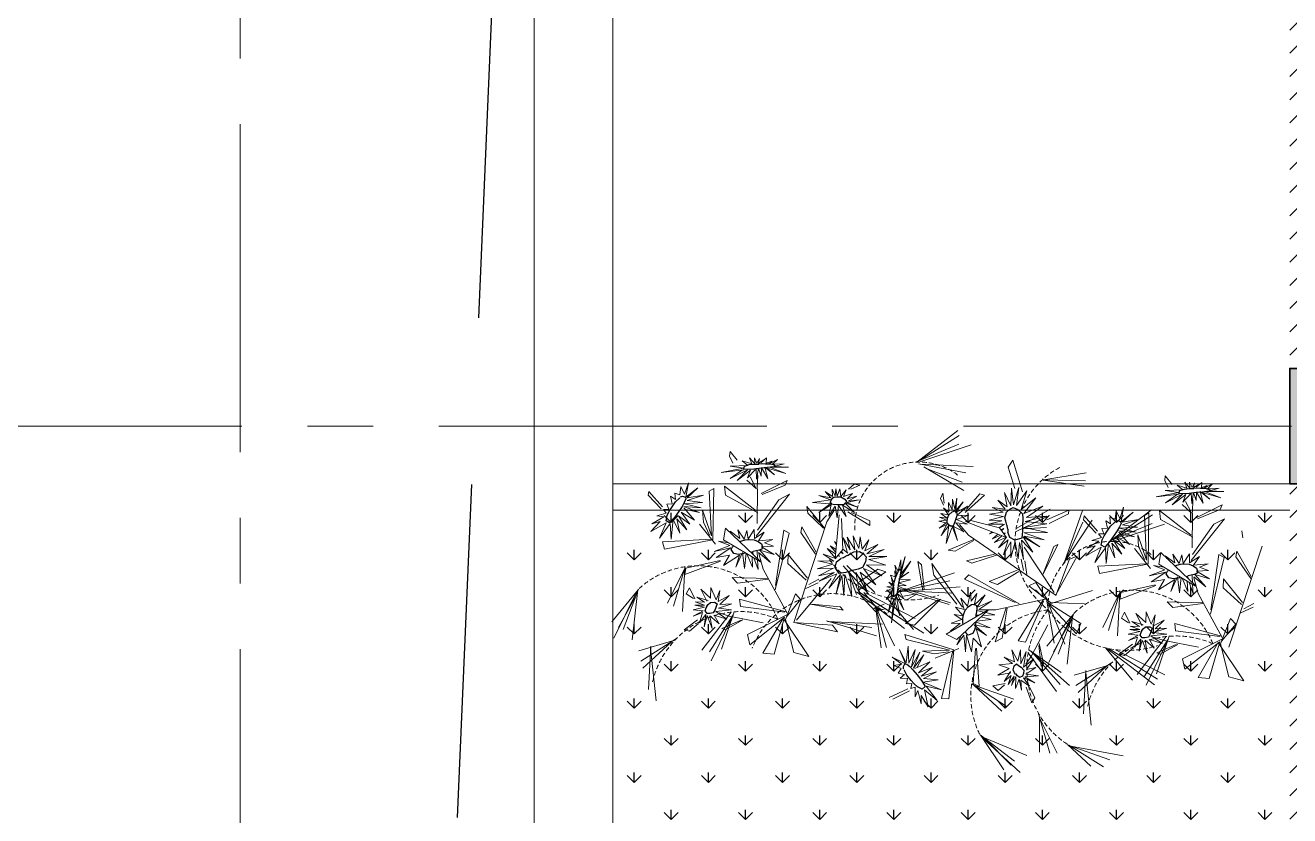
# Model space of a CAD drawing. Header units: millimetres. Extents: x 1832547 to 2001569, y -558009 to -417808.
# Drawn here: x 1886169 to 1888578, y -478817 to -477311 of the extents above; entities that cross this region are included whole.
import ezdxf

# ---------------------------------------------------------------- set-up
doc = ezdxf.new("R2010")
doc.units = ezdxf.units.MM
doc.header["$MEASUREMENT"] = 0
doc.linetypes.add('CENTER', pattern=[2, 1.25, -0.25, 0.25, -0.25])
doc.linetypes.add('HIDDEN', pattern=[9.525, 6.35, -3.175])
doc.layers.get('0').update_dxf_attribs({"linetype": 'CONTINUOUS'})
for name, color, linetype, lineweight in [('CA. TUONG', 30, 'CONTINUOUS', 30), ('CA.cot', 2, 'CONTINUOUS', 35), ('CA.khuat 75', 75, 'HIDDEN', 9), ('CA.thay 145', 145, 'CONTINUOUS', 18), ('CA.tim 67', 67, 'CENTER', 9), ('CA.vat lieu 08', 8, 'CONTINUOUS', 5)]:
    doc.layers.add(name, color=color, linetype=linetype, lineweight=lineweight)
doc.layers.add('CAY', color=94, linetype='CONTINUOUS')
doc.layers.add('NP-KHUNG', color=2, linetype='CONTINUOUS')

# ---------------------------------------------------------------- blocks, each defined once
blk = doc.blocks.new('A$Ccce9e104')
at = {"layer": 'CA.vat lieu 08'}
h = blk.add_hatch(color=256, dxfattribs=at)
h.dxf.hatch_style = 1
h.paths.add_polyline_path([(220, 220), (220, 0), (0, 0), (0, 220)])
at = {"layer": 'CA.cot'}
blk.add_lwpolyline([(220, 220), (220, 0), (0, 0), (0, 220)], close=True, dxfattribs=at)
blk = doc.blocks.new('HOACUC')
at = {"layer": 'CA.khuat 75'}
for centre, radius, start, end in [((345.5, 333.1), 128.4, 257.2237, 358.0277), ((-167.3, 184.8), 128.4, 330.8356, 71.6396), ((-91, 239), 122.2, 287.0396, 38.3302), ((226.3, 275.8), 120.2, 235.7035, 349.8535), ((-264, 249.9), 128.4, 257.2237, 358.0277), ((419.1, 275.2), 122.2, 213.4277, 324.7183), ((-149.6, 21.6), 137.9, 46.8282, 118.9404), ((167.2, 10.5), 137.9, 46.8282, 118.9404), ((-190.4, 192), 122.2, 213.4277, 324.7183), ((-142.7, 98.8), 90.5, 243.787, 15.0105), ((-108.9, 14.6), 120.2, 309.3154, 63.4654), ((146.6, 40.9), 90.5, 243.787, 15.0105)]:
    blk.add_arc(centre, radius, start, end, dxfattribs=at)
at = {"layer": 'CA.thay 145'}
for p, q in [((95, 266.1), (85.2, 288.9)), ((85.2, 288.9), (97.8, 274.7)), ((97.8, 274.7), (95.7, 286.5)), ((95.7, 286.5), (104, 268.8)), ((93.5, 260.5), (74.5, 277.5)), ((74.5, 277.5), (95, 266.1)), ((104, 268.8), (106, 278.5)), ((106, 278.5), (108.7, 264.8)), ((108.7, 264.8), (114.2, 268)), ((114.2, 268), (113.8, 260.9)), ((98.7, 255.7), (71.4, 261.5)), ((71.4, 261.5), (93.5, 260.5)), ((78.6, 248.5), (98.7, 255.7)), ((99.1, 250.6), (78.6, 248.5)), ((82.8, 238.1), (99.1, 250.6)), ((113.8, 260.9), (121.4, 262.7)), ((121.4, 262.7), (121.2, 255.1)), ((121.2, 255.1), (131.9, 256.4)), ((131.9, 256.4), (126.7, 250.1)), ((126.7, 250.1), (135.8, 250.3)), ((135.8, 250.3), (132.8, 243)), ((-35.9, 227.1), (-49.8, 232.8)), ((-49.8, 232.8), (-39.1, 222.8)), ((-33.4, 225.9), (-39.8, 240.4)), ((-39.8, 240.4), (-35.9, 227.1)), ((-30.8, 240), (-33.4, 225.9)), ((-28.3, 223.3), (-30.8, 240)), ((-24.4, 236.9), (-28.3, 223.3)), ((-25.7, 223.1), (-24.4, 236.9)), ((-19.6, 236.1), (-25.7, 223.1)), ((-21.2, 222.9), (-19.6, 236.1)), ((-13.3, 233.1), (-21.2, 222.9)), ((-19.5, 217.4), (-13.3, 233.1)), ((103.2, 248), (82.8, 238.1)), ((90, 233.2), (103.2, 248)), ((107.9, 244), (90, 233.2)), ((95, 226), (107.9, 244)), ((114, 239.2), (95, 226)), ((115.9, 239.3), (105.3, 217.9)), ((105.3, 217.9), (111.1, 236.9)), ((111.4, 215.1), (115.9, 239.3)), ((119.2, 237.9), (111.4, 215.1)), ((118.7, 212.6), (119.2, 237.9)), ((123.5, 233.5), (118.7, 212.6)), ((129.2, 210.2), (123.5, 233.5)), ((140.1, 216.8), (127.4, 233.5)), ((127.4, 233.5), (129.2, 210.2)), ((148.6, 229.7), (128.3, 235.1)), ((128.3, 235.1), (140.1, 216.8)), ((132.8, 243), (144, 240.6)), ((144, 240.6), (133, 236.5)), ((133, 236.5), (148.6, 229.7)), ((405.7, 238.4), (412, 221.2)), ((416, 221.7), (405.7, 238.4)), ((417.2, 238.1), (416, 221.7)), ((418.1, 220.8), (417.2, 238.1)), ((424.8, 233.8), (418.1, 220.8)), ((423.2, 218.9), (424.8, 233.8)), ((-40.7, 221), (-59.5, 215.9)), ((-59.5, 215.9), (-41.3, 217)), ((-39.1, 222.8), (-56, 226.8)), ((-56, 226.8), (-40.7, 221)), ((-41.3, 217), (-53.7, 205.3)), ((-2.7, 226.3), (-20.5, 219.4)), ((-16.6, 213.8), (-2.7, 226.3)), ((387.6, 221.3), (405, 213.7)), ((406.2, 219.1), (387.6, 221.3)), ((397.3, 229.8), (406.2, 219.1)), ((412, 221.2), (397.3, 229.8)), ((421.7, 210.6), (437, 217.6)), ((422.8, 216.2), (434.9, 226.4)), ((437, 217.6), (422.8, 216.2)), ((434.9, 226.4), (423.2, 218.9)), ((-53.7, 205.3), (-40.9, 210.8)), ((-40.9, 210.8), (-48.3, 193.6)), ((-48.3, 193.6), (-36.1, 208.2)), ((-36.1, 208.2), (-36, 185.8)), ((-36, 185.8), (-31.8, 204)), ((-31.8, 204), (-27.5, 184.9)), ((-27.5, 184.9), (-26.6, 201.4)), ((-26.6, 201.4), (-15.6, 187.4)), ((-15.6, 187.4), (-22.5, 203.3)), ((-22.5, 203.3), (-7, 199.6)), ((-19.9, 206.1), (-1.5, 211.7)), ((-7, 199.6), (-19.9, 206.1)), ((-1.5, 211.7), (-16.6, 213.8)), ((41.3, 181.5), (40, 200.7)), ((40, 200.7), (51.4, 178.5)), ((51.4, 178.5), (48.4, 202.5)), ((48.4, 202.5), (54.8, 179.8)), ((405, 213.7), (383.5, 207.3)), ((383.5, 207.3), (402.2, 208.5)), ((402.2, 208.5), (385.1, 198.9)), ((385.1, 198.9), (401.2, 202.8)), ((401.2, 202.8), (390.8, 188.2)), ((390.8, 188.2), (404.2, 199.3)), ((404.2, 199.3), (405, 183.5)), ((405, 183.5), (407.6, 197.6)), ((407.6, 197.6), (418.2, 181.6)), ((415.8, 196.7), (431.8, 186.8)), ((418.2, 181.6), (415.8, 196.7)), ((418.5, 200.4), (435.3, 198.9)), ((431.8, 186.8), (420.1, 202)), ((435.9, 210.7), (421.7, 210.6)), ((422.2, 207.9), (435.9, 210.7)), ((436.4, 205.8), (422.2, 207.9)), ((423.3, 203.7), (436.4, 205.8)), ((435.3, 198.9), (423.3, 203.7)), ((39.8, 167.2), (27.5, 191.2)), ((27.5, 191.2), (41.3, 181.5)), ((54.8, 179.8), (62.3, 195.2)), ((58.6, 181), (62.3, 195.2)), ((159.4, 149.8), (158.6, 182.3)), ((158.6, 182.3), (161.8, 150.2)), ((20.5, 162.4), (43.3, 162.9)), ((41.8, 157.9), (20.5, 162.4)), ((43.3, 162.9), (23.6, 174.2)), ((23.6, 174.2), (39.8, 167.2)), ((75.8, 166.6), (61.8, 158.7)), ((74.8, 177.6), (63.1, 164.7)), ((63.1, 164.7), (75.8, 166.6)), ((70.7, 175.7), (74.8, 177.6)), ((158.1, 140.4), (145.1, 160.7)), ((145.1, 160.7), (158.8, 144.9)), ((158.8, 144.9), (149, 170.1)), ((149, 170.1), (159.7, 152)), ((161.8, 150.2), (166.1, 168.7)), ((166.1, 168.7), (164.9, 143.9)), ((-212.2, 146.6), (-203.3, 136)), ((-197.5, 138), (-212.2, 146.6)), ((-203.7, 155.3), (-197.5, 138)), ((-193.5, 138.6), (-203.7, 155.3)), ((-192.3, 154.9), (-193.5, 138.6)), ((-191.3, 137.6), (-192.3, 154.9)), ((-184.7, 150.6), (-191.3, 137.6)), ((-186.7, 133), (-174.6, 143.2)), ((-186.3, 135.7), (-184.7, 150.6)), ((-174.6, 143.2), (-186.3, 135.7)), ((34.3, 147.5), (17.3, 143.2)), ((30.4, 142.7), (17.3, 143.2)), ((41.1, 156.8), (21.3, 150.6)), ((36.1, 149.9), (21.3, 150.6)), ((39.9, 148.2), (42.9, 148.7)), ((42.9, 148.7), (41.2, 149.1)), ((73.8, 153.7), (61.3, 153.1)), ((61.3, 153.1), (73.9, 143.2)), ((73.9, 143.2), (61.4, 144.1)), ((61.4, 144.1), (69.1, 129.5)), ((61.8, 158.7), (73.8, 153.7)), ((159.2, 132.6), (147.7, 145.8)), ((147.7, 145.8), (158.1, 140.4)), ((164.9, 143.9), (172.1, 151.1)), ((172.1, 151.1), (166.6, 138)), ((200.5, 145.3), (215.4, 120.4)), ((221.3, 121.8), (200.5, 145.3)), ((210.2, 150.4), (221.3, 121.8)), ((229.5, 124.2), (210.2, 150.4)), ((220.7, 156.5), (229.5, 124.2)), ((236.3, 127.6), (220.7, 156.5)), ((231.7, 157.3), (236.3, 127.6)), ((240.2, 129.8), (231.7, 157.3)), ((243.3, 156.3), (240.2, 129.8)), ((242, 128.9), (243.3, 156.3)), ((254.9, 150.9), (242, 128.9)), ((247.2, 129.2), (254.9, 150.9)), ((269.9, 144.1), (247.2, 129.2)), ((251.5, 127.9), (269.9, 144.1)), ((361, 131.5), (357.7, 144.2)), ((366.6, 129.1), (357.7, 144.2)), ((378.7, 124.8), (377, 146.6)), ((377, 146.6), (384, 124.8)), ((384, 124.8), (389.2, 146.9)), ((387.1, 129.4), (406.6, 147.9)), ((389.2, 146.9), (387.1, 129.4)), ((406.6, 147.9), (401.2, 132)), ((-204.5, 130.5), (-225.9, 124.1)), ((-225.9, 124.1), (-207.3, 125.3)), ((-207.3, 125.3), (-224.4, 115.7)), ((-221.9, 138.2), (-204.5, 130.5)), ((-203.3, 136), (-221.9, 138.2)), ((-187.7, 127.4), (-172.4, 134.5)), ((-173.6, 127.5), (-187.7, 127.4)), ((-187.3, 124.8), (-173.6, 127.5)), ((-172.4, 134.5), (-186.7, 133)), ((17.3, 136.1), (39.6, 140.3)), ((25.5, 124.6), (41.1, 140.1)), ((44.4, 138.2), (25.5, 124.6)), ((32.7, 142.7), (43.1, 142.3)), ((36.4, 118.4), (44.4, 138.2)), ((48.7, 135.4), (36.4, 118.4)), ((48.2, 118.5), (48.7, 135.4)), ((53.8, 130.9), (48.2, 118.5)), ((57.5, 118.4), (53.8, 130.9)), ((57.7, 138.8), (57.5, 118.4)), ((69.1, 129.5), (57.7, 138.8)), ((143.6, 117.3), (159.8, 125)), ((159.6, 129.3), (144.4, 133.3)), ((144.4, 133.3), (159.2, 132.6)), ((148.1, 126.5), (159.6, 129.3)), ((159.8, 125), (148.1, 126.5)), ((175.2, 140.3), (166.1, 133.9)), ((166.1, 133.9), (174.8, 133.4)), ((166.6, 138), (175.2, 140.3)), ((170.7, 120.4), (166.7, 125)), ((166.7, 125), (172.9, 116.4)), ((173.1, 126.4), (166.8, 128.6)), ((166.8, 128.6), (170.7, 120.4)), ((174.8, 133.4), (167, 130.7)), ((167, 130.7), (173.1, 126.4)), ((190.6, 133.8), (211.9, 114.6)), ((215.4, 120.4), (190.6, 133.8)), ((272.5, 136.8), (251.5, 127.9)), ((253.4, 122.1), (272.5, 136.8)), ((276.2, 127.3), (253.4, 122.1)), ((255.8, 116.8), (276.2, 127.3)), ((342.2, 131.1), (361.5, 120.5)), ((360.5, 116.8), (342.2, 131.1)), ((350.9, 142.2), (361.2, 122)), ((361.5, 129.3), (364.1, 119.2)), ((369.5, 128.1), (365.9, 142.4)), ((377.5, 125.3), (365.9, 142.4)), ((401.2, 132), (419.2, 138.7)), ((419.2, 138.7), (401.3, 121.4)), ((401.3, 121.4), (423.3, 131.1)), ((423.3, 131.1), (403.4, 118.6)), ((488.6, 97.8), (486.5, 125.7)), ((486.5, 125.7), (491.8, 104.2)), ((491.8, 104.2), (502.7, 127.2)), ((502.7, 127.2), (497.6, 104.3)), ((-224.4, 115.7), (-208.3, 119.6)), ((-208.3, 119.6), (-218.6, 105.1)), ((-218.6, 105.1), (-205.3, 116.1)), ((-205.3, 116.1), (-204.5, 100.3)), ((-204.5, 100.3), (-201.9, 114.4)), ((-201.9, 114.4), (-191.3, 98.4)), ((-193.6, 113.5), (-177.6, 103.7)), ((-191.3, 98.4), (-193.6, 113.5)), ((-190.9, 117.3), (-174.1, 115.7)), ((-177.6, 103.7), (-189.4, 118.8)), ((-173, 122.6), (-187.3, 124.8)), ((-186.1, 120.5), (-173, 122.6)), ((-174.1, 115.7), (-186.1, 120.5)), ((160.2, 119.9), (143.6, 117.3)), ((148.1, 107.4), (160.2, 119.9)), ((158.4, 117.1), (148.1, 107.4)), ((148.4, 91.5), (158.4, 117.1)), ((158.9, 112.3), (148.4, 91.5)), ((157.2, 86.7), (158.9, 112.3)), ((159.8, 107.3), (157.2, 86.7)), ((162.5, 92.4), (159.8, 107.3)), ((163.4, 108.8), (162.5, 92.4)), ((169.3, 101.3), (163.4, 108.8)), ((167.8, 109.1), (163.8, 114.7)), ((163.8, 114.7), (169.3, 101.3)), ((172.9, 116.4), (165.6, 117.5)), ((165.6, 117.5), (167.8, 109.1)), ((180.1, 112.9), (191.7, 111.6)), ((208.9, 108.8), (181.9, 103.7)), ((184.8, 119.6), (208.9, 108.8)), ((211.9, 114.6), (184.8, 119.6)), ((252.8, 108.2), (271.5, 105.3)), ((267.4, 96.7), (252.8, 108.2)), ((255.2, 112.2), (277.1, 116.2)), ((271.5, 105.3), (255.2, 112.2)), ((277.1, 116.2), (255.8, 116.8)), ((339.3, 118.9), (360.5, 116.8)), ((359, 111.9), (339.3, 118.9)), ((342.7, 107.6), (359, 111.9)), ((356.2, 105.7), (342.7, 107.6)), ((368.8, 123.9), (370.2, 121.2)), ((370.2, 121.2), (370.1, 122.9)), ((403.4, 118.6), (420.3, 115.7)), ((405.6, 115.3), (420.3, 115.7)), ((467.3, 108.2), (483.8, 96)), ((482.5, 91.4), (467.3, 108.2)), ((476, 115.1), (488.6, 97.8)), ((483.8, 96), (476, 115.1)), ((497.6, 104.3), (516.6, 120.2)), ((517.3, 109.5), (502.6, 96.5)), ((516.6, 120.2), (506.5, 104.1)), ((506.5, 104.1), (517.3, 109.5)), ((181.9, 103.7), (206.9, 100.5)), ((206.9, 100.5), (182.6, 91.5)), ((182.6, 91.5), (208, 96.3)), ((208, 96.3), (188.3, 82.7)), ((188.3, 82.7), (211.1, 93.3)), ((211.1, 93.3), (198.4, 77.1)), ((198.4, 77.1), (214.6, 89.6)), ((214.6, 89.6), (212.1, 73.3)), ((229, 90.9), (243, 75.5)), ((235, 72.1), (229, 90.9)), ((235.4, 92), (248.2, 77.4)), ((243, 75.5), (235.4, 92)), ((246.2, 92.6), (238, 97.4)), ((248.2, 77.4), (239.3, 95.3)), ((247.2, 98.3), (244, 99.5)), ((246.9, 96.8), (244, 99.5)), ((250.1, 103.4), (248.4, 104.1)), ((250.2, 102.7), (248.4, 104.1)), ((254.6, 101.7), (267.4, 96.7)), ((255.1, 99), (264.4, 91.9)), ((255.5, 95.2), (264.4, 91.9)), ((345.3, 98.6), (356.2, 105.7)), ((364.9, 104.2), (345.3, 98.6)), ((359.2, 90.7), (364.9, 104.2)), ((371, 102.2), (359.2, 90.7)), ((373.7, 89.9), (371, 102.2)), ((379.6, 104.8), (373.7, 89.9)), ((383.8, 93), (379.6, 104.8)), ((385.1, 105.9), (383.8, 93)), ((396.6, 94.7), (385.1, 105.9)), ((391.3, 106.3), (396.6, 94.7)), ((406.9, 98.8), (391.3, 106.3)), ((404, 102.1), (406.9, 98.8)), ((459, 93.1), (479.9, 85.7)), ((477.1, 78.5), (459, 93.1)), ((464.5, 99.8), (482.5, 91.4)), ((479.9, 85.7), (464.5, 99.8)), ((512.6, 97.3), (500.2, 90.8)), ((500.2, 90.8), (504.8, 86.5)), ((502.6, 96.5), (512.6, 97.3)), ((212.1, 73.3), (218.8, 88.2)), ((218.8, 88.2), (225.2, 71.3)), ((223.9, 87.9), (235, 72.1)), ((225.2, 71.3), (223.9, 87.9)), ((255.6, 88.7), (259.6, 84.9)), ((255.8, 87.1), (259.6, 84.9)), ((452.9, 66.5), (477.3, 73.1)), ((453.3, 74.2), (477.7, 76.7)), ((477.3, 73.1), (453.3, 74.2)), ((454.2, 80.8), (474.1, 80.7)), ((477.7, 76.7), (454.2, 80.8)), ((501.7, 78), (494.4, 76.1)), ((494.4, 76.1), (498.6, 66.2)), ((504.8, 86.5), (497.8, 84.8)), ((497.8, 84.8), (501.7, 78)), ((-258.6, 59), (-248.3, 38.8)), ((-248.5, 48.3), (-251.7, 61)), ((-242.8, 45.9), (-251.7, 61)), ((-240, 44.9), (-243.5, 59.2)), ((-232, 42.1), (-243.5, 59.2)), ((-230.8, 41.6), (-232.4, 63.4)), ((-232.4, 63.4), (-225.5, 41.6)), ((-225.5, 41.6), (-220.3, 63.7)), ((-222.4, 46.2), (-202.8, 64.7)), ((-220.3, 63.7), (-222.4, 46.2)), ((-202.8, 64.7), (-208.2, 48.9)), ((-190.2, 55.5), (-208.2, 38.2)), ((-208.2, 48.9), (-190.2, 55.5)), ((2.9, 36.7), (-7.4, 59)), ((-7.4, 59), (0.5, 32.9)), ((9.1, 36.9), (0.3, 59.3)), ((0.3, 59.3), (2.9, 36.7)), ((10.5, 60.2), (9.1, 36.9)), ((14.8, 37.8), (10.5, 60.2)), ((21.4, 57.9), (14.8, 37.8)), ((19.1, 35.9), (21.4, 57.9)), ((100.3, 34.2), (104.3, 57.8)), ((104.3, 57.8), (105.3, 32.2)), ((275.1, 59.4), (267.8, 41.1)), ((474.3, 67.8), (452.9, 66.5)), ((453.6, 55.8), (474.3, 67.8)), ((475.4, 64.1), (453.6, 55.8)), ((463, 47.2), (475.4, 64.1)), ((477.2, 63.6), (463, 47.2)), ((477.7, 42.7), (477.2, 63.6)), ((479.8, 59.5), (477.7, 42.7)), ((486.9, 50.1), (479.8, 59.5)), ((486.1, 61.6), (486.9, 50.1)), ((493.8, 60.8), (486.1, 61.6)), ((491.1, 69.4), (493.8, 60.8)), ((498.6, 66.2), (491.1, 69.4)), ((-270.2, 35.7), (-248.9, 33.6)), ((-250.4, 28.7), (-270.2, 35.7)), ((-267.2, 47.9), (-248, 37.3)), ((-248.9, 33.6), (-267.2, 47.9)), ((-247.9, 46.1), (-245.3, 36)), ((-240.6, 40.7), (-239.3, 38.1)), ((-237.4, 38.6), (-240.1, 37.3)), ((-239.3, 38.1), (-239.3, 39.7)), ((-208.2, 38.2), (-186.1, 47.9)), ((-186.1, 47.9), (-206, 35.4)), ((-120.9, 14.6), (-123, 42.5)), ((-123, 42.5), (-117.7, 21)), ((-117.7, 21), (-106.8, 44)), ((-106.8, 44), (-111.9, 21.2)), ((-111.9, 21.2), (-92.8, 37)), ((-92.8, 37), (-102.9, 20.9)), ((-0.7, 27.9), (-26.6, 36.8)), ((-26.6, 36.8), (-2, 26.4)), ((0.5, 32.9), (-18.1, 46.4)), ((-18.1, 46.4), (-0.7, 27.9)), ((30.3, 49.5), (19.1, 35.9)), ((22.3, 32.4), (30.3, 49.5)), ((37.4, 43.1), (22.3, 32.4)), ((29, 32.2), (37.4, 43.1)), ((31.8, 32), (41.2, 38.9)), ((35.5, 31.3), (41.2, 38.9)), ((96.2, 26.3), (83, 36.6)), ((83, 36.6), (101.2, 31.1)), ((101.2, 31.1), (89.4, 50.4)), ((89.4, 50.4), (98.7, 32.1)), ((105.3, 32.2), (113.3, 48)), ((113.3, 48), (108.3, 31.3)), ((108.3, 31.3), (118.1, 38.5)), ((118.1, 38.5), (109.8, 29)), ((239.3, 39.1), (258.1, 32.2)), ((255.6, 28.4), (239.3, 39.1)), ((250, 46.9), (263.6, 34)), ((258.1, 32.2), (250, 46.9)), ((261.9, 51.1), (267.8, 35.5)), ((263.6, 34), (261.9, 51.1)), ((267.8, 35.5), (274, 51.1)), ((274, 51.1), (273.8, 32)), ((273.8, 32), (289, 48.8)), ((289, 48.8), (274.1, 34.8)), ((300.4, 36.6), (276.1, 28.4)), ((276.5, 33.8), (300.4, 36.6)), ((-266.7, 24.4), (-250.4, 28.7)), ((-253.2, 22.5), (-266.7, 24.4)), ((-264.2, 15.4), (-253.2, 22.5)), ((-244.5, 21), (-264.2, 15.4)), ((-250.2, 7.5), (-244.5, 21)), ((-238.4, 19), (-250.2, 7.5)), ((-235.8, 6.7), (-238.4, 19)), ((-229.9, 21.6), (-235.8, 6.7)), ((-225.7, 9.8), (-229.9, 21.6)), ((-224.3, 22.7), (-225.7, 9.8)), ((-212.8, 11.5), (-224.3, 22.7)), ((-218.2, 23.1), (-212.8, 11.5)), ((-202.6, 15.6), (-218.2, 23.1)), ((-206, 35.4), (-189.2, 32.5)), ((-205.5, 18.9), (-202.6, 15.6)), ((-203.8, 32.1), (-189.2, 32.5)), ((-142.2, 25), (-125.6, 12.8)), ((-127, 8.2), (-142.2, 25)), ((-133.4, 31.9), (-120.9, 14.6)), ((-125.6, 12.8), (-133.4, 31.9)), ((-92.1, 26.3), (-106.8, 13.3)), ((-102.9, 20.9), (-92.1, 26.3)), ((-1, 22.1), (-33.2, 15.2)), ((-2, 26.4), (-30.9, 26)), ((-30.9, 26), (-1, 22.1)), ((26.1, 28.4), (25, 27)), ((26.8, 28.3), (25, 27)), ((30.1, 24.2), (28.1, 21.5)), ((31.5, 23.5), (28.1, 21.5)), ((35.3, 21.7), (28.4, 15.1)), ((50.5, 19.3), (30.8, 15.8)), ((32.9, 11.2), (50.5, 19.3)), ((41.8, 29.5), (46.5, 32.3)), ((43.3, 29.3), (46.5, 32.3)), ((79.6, 25), (96.2, 26.3)), ((96.4, 21.8), (79.6, 25)), ((80.2, 12.4), (96.4, 21.8)), ((120.4, 23), (109.6, 22.4)), ((109.6, 22.4), (119.7, 17.5)), ((109.8, 29), (120.1, 28.4)), ((120.1, 28.4), (110.1, 25)), ((110.1, 25), (120.4, 23)), ((236.5, 20.7), (252.4, 27.5)), ((251.3, 25.4), (236.5, 20.7)), ((236.7, 31), (255.6, 28.4)), ((252.4, 27.5), (236.7, 31)), ((240.6, 16.1), (251.3, 25.4)), ((253.5, 22.3), (240.6, 16.1)), ((247.4, 13.3), (253.5, 22.3)), ((259.1, 20), (247.4, 13.3)), ((262.7, 21), (257.2, 10.3)), ((257.2, 10.3), (259.1, 20)), ((266, 10.5), (262.7, 21)), ((267.9, 21.5), (266, 10.5)), ((271.5, 11.4), (267.9, 21.5)), ((270.5, 21.8), (271.5, 11.4)), ((276.6, 13.2), (270.5, 21.8)), ((274.2, 23.2), (276.6, 13.2)), ((285.7, 18), (274.2, 23.2)), ((274.4, 34), (275.2, 33)), ((276, 25.3), (285.7, 18)), ((293.5, 25.2), (276, 25.3)), ((276.1, 28.4), (293.5, 25.2)), ((384.1, 19.5), (387.6, 5.1)), ((384.5, 3.8), (384.1, 19.5)), ((387.6, 5.1), (397, 19.9)), ((394.8, 8.4), (410.6, 26.5)), ((397, 19.9), (394.8, 8.4)), ((410.6, 26.5), (399.2, 9)), ((399.2, 9), (420.7, 25.5)), ((404.1, 9.7), (435, 19.7)), ((435, 19.7), (405.2, 7.5)), ((420.7, 25.5), (406.3, 10.1)), ((-150.4, 9.9), (-129.5, 2.5)), ((-132.3, -4.7), (-150.4, 9.9)), ((-144.9, 16.6), (-127, 8.2)), ((-129.5, 2.5), (-144.9, 16.6)), ((-104.6, 3.3), (-111.6, 1.7)), ((-111.6, 1.7), (-107.7, -5.1)), ((-96.9, 14.1), (-109.3, 7.6)), ((-109.3, 7.6), (-104.6, 3.3)), ((-106.8, 13.3), (-96.9, 14.1)), ((-33.2, 15.2), (0.3, 14.5)), ((0.3, 14.5), (-30.3, 3.4)), ((-30.3, 3.4), (0.3, 6)), ((0.3, 6), (-28.1, -7.3)), ((-28.1, -7.3), (0, 0)), ((0, 0), (-19.9, -20)), ((32.1, 4.7), (50.8, 13.7)), ((51.8, 5.1), (32.1, 4.7)), ((50.8, 13.7), (32.9, 11.2)), ((33.5, -1), (51.8, 5.1)), ((96.6, 16), (80.2, 12.4)), ((84.7, 0), (96.6, 16)), ((99.6, 12.6), (84.7, 0)), ((91.8, -4.8), (99.6, 12.6)), ((99.5, 9.2), (91.8, -4.8)), ((101.6, -7.9), (99.5, 9.2)), ((107.2, -5.3), (101.2, 7.6)), ((101.2, 7.6), (101.6, -7.9)), ((111.8, 0.4), (104.8, 8.9)), ((104.8, 8.9), (107.2, -5.3)), ((117.4, 9), (108.6, 13.6)), ((108.6, 13.6), (111.8, 0.4)), ((119.7, 17.5), (108.7, 17.3)), ((108.7, 17.3), (117.4, 9)), ((345.1, 3.9), (372.5, 1.4)), ((368, -0.4), (345.1, 3.9)), ((360.3, 8.6), (375.7, 0.6)), ((372.5, 1.4), (360.3, 8.6)), ((368.5, 15.7), (380.5, 2.4)), ((375.7, 0.6), (368.5, 15.7)), ((378.6, 14), (384.5, 3.8)), ((380.5, 2.4), (378.6, 14)), ((424.2, 8.7), (400, 2.8)), ((400, 2.8), (409, -2.1)), ((405.2, 7.5), (424.2, 8.7)), ((-156.6, -16.6), (-132.2, -10.1)), ((-135.1, -15.4), (-156.6, -16.6)), ((-156.2, -9), (-131.8, -6.5)), ((-132.2, -10.1), (-156.2, -9)), ((-155.9, -27.4), (-135.1, -15.4)), ((-155.2, -2.4), (-135.4, -2.5)), ((-131.8, -6.5), (-155.2, -2.4)), ((-118.3, -13.7), (-115.6, -22.4)), ((-110.8, -16.9), (-118.3, -13.7)), ((-107.7, -5.1), (-115.1, -7)), ((-115.1, -7), (-110.8, -16.9)), ((-19.9, -20), (4.6, -5)), ((4.6, -5), (-7.9, -29.7)), ((-7.9, -29.7), (9.3, -9.6)), ((9.3, -9.6), (6.6, -36.9)), ((6.6, -36.9), (16.7, -13.8)), ((16.7, -13.8), (18.5, -39.7)), ((18.5, -39.7), (21.1, -14)), ((21.1, -14), (28.5, -36.6)), ((28.5, -36.6), (24.8, -11.9)), ((24.8, -11.9), (36.8, -28.6)), ((36.8, -28.6), (29.3, -9.5)), ((29.3, -9.5), (44.2, -16.5)), ((31.8, -5.9), (49.8, -4.5)), ((44.2, -16.5), (31.8, -5.9)), ((49.8, -4.5), (33.5, -1)), ((342.9, -5.9), (368, -0.4)), ((363.4, -2.6), (342.9, -5.9)), ((349.9, -9.4), (363.4, -2.6)), ((365.9, -5.7), (349.9, -9.4)), ((371.7, -4.4), (360.4, -13.5)), ((360.4, -13.5), (365.9, -5.7)), ((367.4, -9.8), (371.7, -4.4)), ((374.9, -5.3), (367.4, -9.8)), ((375.9, -12.6), (374.9, -5.3)), ((382.4, -4.3), (375.9, -12.6)), ((385.8, -3.3), (379.1, -9.4)), ((379.1, -9.4), (382.4, -4.3)), ((388, -3), (385.6, -10)), ((385.6, -10), (385.8, -3.3)), ((392.7, -9.7), (388, -3)), ((390.8, -1.2), (392.7, -9.7)), ((399.5, -8.1), (390.8, -1.2)), ((394.9, -0.5), (399.5, -8.1)), ((409, -2.1), (394.9, -0.5)), ((-134.1, -19.1), (-155.9, -27.4)), ((-146.5, -36), (-134.1, -19.1)), ((-132.3, -19.6), (-146.5, -36)), ((-131.8, -40.5), (-132.3, -19.6)), ((-129.6, -23.7), (-131.8, -40.5)), ((-122.5, -33.1), (-129.6, -23.7)), ((-123.4, -21.6), (-122.5, -33.1)), ((-115.6, -22.4), (-123.4, -21.6)), ((-241, -67.5), (-229, -80.8)), ((-233.7, -82.6), (-241, -67.5)), ((-230.9, -69.1), (-224.9, -79.4)), ((-229, -80.8), (-230.9, -69.1)), ((-225.4, -63.7), (-221.9, -78.1)), ((-224.9, -79.4), (-225.4, -63.7)), ((-221.9, -78.1), (-212.5, -63.3)), ((-214.7, -74.8), (-198.9, -56.7)), ((-212.5, -63.3), (-214.7, -74.8)), ((-198.9, -56.7), (-210.2, -74.2)), ((-210.2, -74.2), (-188.8, -57.7)), ((-205.3, -73.4), (-174.4, -63.5)), ((-174.4, -63.5), (-204.2, -75.7)), ((-188.8, -57.7), (-203.1, -73.1)), ((-266.5, -89.1), (-241.5, -83.6)), ((-246, -85.8), (-266.5, -89.1)), ((-264.3, -79.3), (-237, -81.8)), ((-241.5, -83.6), (-264.3, -79.3)), ((-259.5, -92.6), (-246, -85.8)), ((-243.5, -88.9), (-259.5, -92.6)), ((-249.2, -74.6), (-233.7, -82.6)), ((-237, -81.8), (-249.2, -74.6)), ((-237.7, -87.6), (-249, -96.7)), ((-249, -96.7), (-243.5, -88.9)), ((-242, -93), (-237.7, -87.6)), ((-234.5, -88.5), (-242, -93)), ((-233.6, -95.8), (-234.5, -88.5)), ((-227, -87.4), (-233.6, -95.8)), ((-223.6, -86.5), (-230.3, -92.6)), ((-230.3, -92.6), (-227, -87.4)), ((-221.5, -86.1), (-223.9, -93.2)), ((-223.9, -93.2), (-223.6, -86.5)), ((-216.7, -92.9), (-221.5, -86.1)), ((-218.7, -84.4), (-216.7, -92.9)), ((-210, -91.3), (-218.7, -84.4)), ((-214.6, -83.6), (-210, -91.3)), ((-200.5, -85.3), (-214.6, -83.6)), ((-185.3, -74.5), (-209.5, -80.3)), ((-209.5, -80.3), (-200.5, -85.3)), ((-204.2, -75.7), (-185.3, -74.5))]:
    blk.add_line(p, q, dxfattribs=at)
at = {"layer": 'CA.vat lieu 08'}
for p, q in [((1.6, 317.2), (-59.9, 355)), ((5.7, 313.6), (-49.2, 340.9)), ((-2.1, 317.5), (-45.6, 347.2)), ((4.6, 314.2), (-36.6, 355.6)), ((485.5, 282), (463.9, 353.5)), ((485.9, 279.1), (477.3, 339.7)), ((-120.1, 304.1), (-174.1, 324.8)), ((-118.2, 303.4), (-156.3, 327.3)), ((-71.7, 272.8), (-81.2, 321.5)), ((1.3, 315.8), (-64.5, 329.7)), ((-123.3, 304.7), (-198, 304.2)), ((-120.4, 304.2), (-180.9, 313.1)), ((-72.7, 274.7), (-106, 318.1)), ((-68.8, 267), (-95.7, 320.2)), ((458.4, 267.6), (490.8, 311.8)), ((136.2, 287.6), (115.4, 271.5)), ((118.1, 269.2), (141.5, 286.2)), ((452.2, 261.7), (495.6, 302.6)), ((457, 266.2), (501, 289)), ((-124, 198.8), (-145.5, 270.3)), ((27.9, 246.6), (-17.9, 274.7)), ((58.6, 272.1), (68.9, 273.6)), ((64.9, 203.4), (58.6, 272.1)), ((68.9, 273.6), (66, 204.6)), ((380.1, 213.6), (403, 271.1)), ((380.2, 214.1), (398.2, 283.4)), ((383.7, 210.5), (413.9, 270.9)), ((518.8, 208.3), (513.5, 275.3)), ((520.2, 208.3), (539.1, 278)), ((-123.6, 195.9), (-132.1, 256.5)), ((-57.4, 255.4), (-60.2, 247.8)), ((-45.4, 235.1), (-57.4, 255.4)), ((29.2, 246.1), (-31.4, 255)), ((31, 245.3), (-22.9, 266.9)), ((264.1, 250.9), (285.8, 249.4)), ((309.8, 204.7), (264.1, 250.9)), ((308.2, 203.3), (312.9, 257.3)), ((349.1, 250.9), (308.2, 203.3)), ((328.5, 258.8), (309.8, 204.7)), ((312.9, 257.3), (328.5, 258.8)), ((355, 236.9), (349.1, 250.9)), ((379.5, 209.3), (387, 264.6)), ((518, 203.4), (528.6, 263.8)), ((518.2, 204.7), (546.2, 255.9)), ((519.5, 212), (535.7, 262.1)), ((-39, 186.9), (-88.4, 232.8)), ((-60.2, 247.8), (-50.5, 234.4)), ((-15.3, 235.9), (1, 242)), ((-7.4, 247.3), (-14.6, 237.8)), ((1, 242), (-7.4, 247.3)), ((29, 244.5), (19.8, 246.6)), ((19.8, 246.6), (34.1, 194.7)), ((35.1, 195.3), (29, 244.5)), ((285.8, 249.4), (306.3, 205.9)), ((305, 198.6), (355, 236.9)), ((365.3, 218.2), (387.2, 236.5)), ((392.2, 235.5), (367.6, 219.1)), ((387.2, 236.5), (392.2, 235.5)), ((436.2, 248.1), (426, 235)), ((428.1, 230.3), (444.2, 247.5)), ((444.2, 247.5), (436.2, 248.1)), ((-157.2, 178.6), (-113.8, 219.4)), ((-151, 184.4), (-118.7, 228.6)), ((-43.4, 184.5), (-104.8, 221.3)), ((-43, 184.3), (-91.6, 222.4)), ((88.7, 219.6), (58.5, 199.6)), ((184.3, 165.1), (158.6, 217.7)), ((185.2, 164), (166.3, 219.5)), ((385.3, 216.6), (336.2, 216.8)), ((385.3, 216.6), (399.9, 214.8)), ((459.7, 161.9), (451.2, 222.5)), ((459.6, 159.9), (465.1, 217.7)), ((459.9, 163.2), (474, 215.1)), ((-229.3, 130.9), (-211.3, 200.2)), ((-146, 159.5), (-222.4, 197.5)), ((-144.7, 159.5), (-190.6, 196.7)), ((-152.5, 183), (-108.5, 205.8)), ((-39, 182.5), (-89.9, 205.3)), ((-62.9, 197.5), (-60.6, 202)), ((-51.6, 171.3), (-62.9, 197.5)), ((-60.6, 202), (-51.7, 173.9)), ((-44.4, 190.1), (-38.6, 203.6)), ((65.1, 202.7), (137, 194.7)), ((70.8, 204.3), (107.8, 213.3)), ((133.9, 201.4), (70.8, 204.3)), ((91.2, 213.8), (71.9, 206.9)), ((107.8, 213.3), (91.2, 213.8)), ((137, 194.7), (133.9, 201.4)), ((186.4, 162.4), (148.1, 213.4)), ((247.6, 197.4), (170.5, 186.2)), ((249, 197.1), (176, 204.5)), ((247.1, 197.5), (184.7, 194.2)), ((231.1, 209.2), (293.3, 207.8)), ((239.8, 201.5), (231.1, 209.2)), ((293.9, 208), (239.8, 201.5)), ((254.2, 137.2), (291.1, 204)), ((275.1, 59.4), (294.1, 208.2)), ((290.7, 174.5), (305.7, 202)), ((306.3, 205.9), (299.2, 168)), ((350.9, 142.2), (305.8, 196.9)), ((372.2, 200), (309.2, 196)), ((375.4, 190.1), (372.2, 200)), ((437.5, 201.6), (447.9, 187.8)), ((450.7, 197.3), (439.5, 201.6)), ((447.9, 187.8), (450.7, 197.3)), ((-159.3, 159.2), (-234.2, 180.9)), ((-229.9, 126.1), (-222.4, 181.4)), ((-229.3, 130.5), (-206.5, 187.9)), ((-225.7, 127.3), (-195.6, 187.7)), ((-149.2, 159.6), (-225.1, 188.9)), ((-90.6, 125.1), (-95.9, 192.1)), ((-91.5, 120.3), (-80.9, 180.6)), ((-90, 128.9), (-73.8, 178.9)), ((-89.3, 125.2), (-70.3, 194.8)), ((-44.4, 190.1), (-58.4, 143)), ((9.6, 180.8), (1, 173.9)), ((3.6, 130.4), (9.6, 180.8)), ((79.6, 183.4), (27.9, 138.1)), ((28.1, 138.9), (63.4, 187.6)), ((63.4, 187.6), (79.6, 183.4)), ((126, 179.3), (97.2, 136.1)), ((100.2, 138), (139.1, 179.4)), ((210.5, 148.5), (111.2, 187.7)), ((139.1, 179.4), (126, 179.3)), ((172.1, 148.4), (126.2, 185.6)), ((215.2, 148.4), (138.9, 186.4)), ((307.2, 195.4), (375.4, 190.1)), ((-299.6, 121.5), (-345.3, 167.7)), ((-345.3, 167.7), (-323.6, 166.2)), ((-323.6, 166.2), (-303.1, 122.7)), ((-301.3, 120.1), (-296.6, 174.1)), ((-260.3, 167.7), (-301.3, 120.1)), ((-280.9, 175.6), (-299.6, 121.5)), ((-296.6, 174.1), (-280.9, 175.6)), ((-254.4, 153.7), (-260.3, 167.7)), ((-173.2, 164.9), (-183.4, 151.8)), ((-181.3, 147.1), (-165.2, 164.3)), ((-165.2, 164.3), (-173.2, 164.9)), ((-91.3, 121.5), (-63.2, 172.7)), ((-87.5, 165.1), (-53.4, 112.4)), ((-49.8, 108), (-72.4, 166.8)), ((-32.2, 172.8), (-46.1, 111.2)), ((-46, 109.2), (-21.8, 173.1)), ((-21.8, 173.1), (-32.2, 172.8)), ((1, 173.9), (2.3, 131)), ((202, 148.1), (127.1, 169.8)), ((212.1, 148.5), (136.2, 177.8)), ((180.1, 168.1), (170.2, 164.3)), ((173.7, 158.3), (187.1, 166.8)), ((183.6, 170.9), (178.8, 168.7)), ((178.8, 168.7), (205, 147.7)), ((187.1, 166.8), (180.1, 168.1)), ((208.2, 152.8), (183.6, 170.9)), ((229, 177.6), (275.7, 178.2)), ((234, 173.7), (229, 177.6)), ((273.8, 177.7), (234, 173.7)), ((299.2, 168), (290.7, 174.5)), ((324.6, 85.3), (328.5, 167.5)), ((329.2, 161.8), (332.7, 82.7)), ((341.5, 153.8), (391.6, 162.2)), ((382.5, 168.5), (341.8, 155.1)), ((391.6, 162.2), (382.5, 168.5)), ((457.7, 170.9), (411.9, 142.7)), ((412.8, 141.8), (458.2, 161.6)), ((458.2, 161.6), (457.7, 170.9)), ((-304.5, 115.4), (-254.4, 153.7)), ((-244.2, 135), (-222.3, 153.3)), ((-217.3, 152.3), (-241.8, 135.9)), ((-222.3, 153.3), (-217.3, 152.3)), ((-103.8, 132.1), (-100.9, 147.5)), ((-100.9, 147.5), (-54.3, 114.3)), ((144.3, 147), (130.8, 134.9)), ((213.3, 145.7), (180.1, 112.9)), ((235.7, 114.6), (189.7, 144.8)), ((240.6, 116.3), (198.2, 148.1)), ((232.2, 122.7), (214.8, 152.4)), ((283.6, 151.2), (270.9, 141)), ((286.5, 157.7), (271.1, 146.5)), ((287.1, 143.1), (319.9, 115.4)), ((318, 127.8), (288.1, 146.1)), ((-334.3, -23.7), (-315.4, 125)), ((-224.1, 133.4), (-273.3, 133.6)), ((-224.1, 133.4), (-209.6, 131.7)), ((-149.7, 78.7), (-158.2, 139.3)), ((-149.9, 76.7), (-144.4, 134.5)), ((-149.6, 80), (-135.5, 131.9)), ((-53.4, 112.4), (-103.8, 132.1)), ((17.3, 136.1), (-47.9, 108.2)), ((118.8, 89.2), (64.5, 141.6)), ((72.8, 138.9), (112.6, 104.9)), ((157.9, 137.6), (73.2, 113.9)), ((131.1, 133.4), (82.2, 138.5)), ((148.7, 134.1), (82.9, 124.9)), ((150, 133.9), (83.7, 141.3)), ((154.5, 136.1), (84.8, 96.2)), ((150, 134), (89.1, 108.2)), ((132.3, 93.9), (122, 127.4)), ((123.8, 128.8), (138.6, 90.4)), ((132.2, 133.4), (150, 131)), ((132.4, 135.3), (148.4, 141.9)), ((191.7, 111.6), (214.1, 133.9)), ((319.9, 115.4), (318, 127.8)), ((413.9, 95.8), (355.8, 132.6)), ((356.6, 132.7), (413.4, 112.5)), ((428.9, 115.5), (493, 141)), ((497.4, 131.5), (430.4, 114.8)), ((493, 141), (497.4, 131.5)), ((-318.8, 91.3), (-303.7, 118.8)), ((-303.1, 122.7), (-310.2, 84.8)), ((-258.6, 59), (-303.7, 113.7)), ((-302.3, 112.2), (-234.1, 106.9)), ((-237.3, 116.8), (-300.3, 112.8)), ((-234.1, 106.9), (-237.3, 116.8)), ((-172, 118.4), (-161.5, 104.6)), ((-158.8, 114.1), (-170, 118.4)), ((-161.5, 104.6), (-158.8, 114.1)), ((-54.3, 114.3), (-111.5, 83.5)), ((-103.9, 103.9), (-56.3, 111.3)), ((-56.3, 111.3), (-22, 93.8)), ((-30.7, 87.4), (-52.8, 109.6)), ((64.5, 94.8), (-13.3, 121.7)), ((-7.6, 120.8), (69.3, 101.9)), ((245.8, 93.6), (253.6, 108.6)), ((253.6, 108.6), (260, 46.7)), ((308.4, 81.6), (282.1, 107.4)), ((413.4, 112.5), (413.9, 95.8)), ((451.1, 97.3), (423.4, 120.6)), ((428.3, 115.1), (440.9, 43.9)), ((431.5, 110.1), (450.5, 77.1)), ((446.5, 48.7), (431.5, 110.1)), ((446.3, 93.2), (434.3, 109.8)), ((-310.2, 84.8), (-318.8, 91.3)), ((-80.8, 40.1), (-61.9, 99.3)), ((-61.9, 100), (-70.9, 46.2)), ((75.3, 40.1), (-62.1, 100.2)), ((-5.2, 41.9), (-58.9, 96.2)), ((-22, 93.8), (-30.7, 87.4)), ((21.8, 100.4), (-4.2, 76.9)), ((-1.6, 75.2), (34.3, 98.8)), ((34.3, 98.8), (21.8, 100.4)), ((69.3, 101.9), (64.5, 94.8)), ((112.6, 104.9), (118.8, 89.2)), ((138.6, 90.4), (132.3, 93.9)), ((255.8, 51), (245.8, 93.6)), ((281.9, 104.4), (308.7, 73.4)), ((334.5, 31.6), (369.5, 98.5)), ((369.2, 89.8), (347.9, 42)), ((450.5, 77.1), (446.3, 93.2)), ((-322.9, 74.6), (-338.4, 63.3)), ((-284.8, 2.1), (-281, 84.3)), ((-280.3, 78.6), (-276.7, -0.5)), ((-267.9, 70.6), (-217.9, 79)), ((-227, 85.4), (-267.7, 71.9)), ((-217.9, 79), (-227, 85.4)), ((-151.8, 87.8), (-197.6, 59.5)), ((-196.7, 58.7), (-151.2, 78.4)), ((-151.2, 78.4), (-151.8, 87.8)), ((-51.1, 29.1), (-38.4, 74.1)), ((-38.5, 72.1), (-45.9, 32.9)), ((-15.8, 78.7), (-9.4, 60.7)), ((-10.3, 74), (-4.1, 59)), ((63.4, 78.2), (31.3, 60.3)), ((34.2, 59.3), (71.4, 76.2)), ((71.4, 76.2), (63.4, 78.2)), ((308.7, 73.4), (308.4, 81.6)), ((332.7, 82.7), (324.6, 85.3)), ((380.4, 32.3), (371.5, 80.6)), ((507, 83), (530, 65.4)), ((529.8, 70.9), (508.5, 86.3)), ((-325.9, 68), (-338.5, 57.8)), ((-322.3, 59.9), (-289.5, 32.2)), ((-291.5, 44.6), (-321.4, 62.9)), ((-180.6, 32.3), (-116.4, 57.8)), ((-116.4, 57.8), (-112.1, 48.3)), ((-64.1, 53.8), (-91.8, -14.1)), ((66, 43.9), (99.4, 66.3)), ((89.7, 66), (66.6, 46.1)), ((99.4, 66.3), (89.7, 66)), ((276.2, 69.5), (307.1, 43.7)), ((304.1, 53), (278.4, 69.5)), ((423, 50.1), (373.4, 65.6)), ((376.2, 63.2), (426.8, 37.6)), ((530, 65.4), (529.8, 70.9)), ((-289.5, 32.2), (-291.5, 44.6)), ((-195.6, 12.6), (-253.6, 49.4)), ((-252.8, 49.5), (-196.1, 29.3)), ((-158.3, 14.1), (-186, 37.4)), ((-112.1, 48.3), (-179.1, 31.7)), ((-70.9, 46.2), (-80.8, 40.1)), ((-65.1, 52.1), (-79.4, -8.7)), ((-64.8, 52.6), (-75.8, -24.5)), ((75.3, 40.1), (90.8, 27.8)), ((215.7, 46.9), (214.5, 53.3)), ((214.5, 53.3), (248.8, 40.3)), ((243.7, 39.9), (215.7, 46.9)), ((307.1, 43.7), (304.1, 53)), ((347.9, 42), (334.5, 31.6)), ((374, 38), (341.3, 12.9)), ((342.8, 20), (372, 39.3)), ((426.8, 37.6), (423, 50.1)), ((440.9, 43.9), (446.5, 48.7)), ((-327.5, 21.2), (-300.7, -9.8)), ((-301.1, -1.6), (-327.3, 24.2)), ((-196.1, 29.3), (-195.6, 12.6)), ((-181.2, 31.9), (-168.5, -39.3)), ((-163, -34.4), (-178, 26.9)), ((-178, 26.9), (-159, -6.1)), ((-163.2, 10), (-175.2, 26.6)), ((-45.9, 32.9), (-51.1, 29.1)), ((11, 23), (-31.4, -8.7)), ((34.2, 21.6), (22.1, 33.2)), ((22.1, 33.2), (83.3, 22)), ((78, 19.1), (34.2, 21.6)), ((341.3, 12.9), (342.8, 20)), ((380.8, 31.2), (383.4, 13.5)), ((397.2, 23.4), (381.8, 33)), ((382.6, 31.5), (393.4, 18.1)), ((-276.7, -0.5), (-284.8, 2.1)), ((-274.9, -51.6), (-240, 15.3)), ((-240.2, 6.6), (-261.6, -41.2)), ((-126.7, 9.7), (-193.3, -27.9)), ((-120.9, 10.9), (-175.9, -25.5)), ((-126.6, 7.1), (-174.1, -37.6)), ((-122.5, 10.5), (-171.2, -44.1)), ((-159, -6.1), (-163.2, 10)), ((-79.7, -12.3), (-101, 3.1)), ((-33.1, 2.2), (-57.5, -16.3)), ((2.5, 16.7), (-30.8, 8.4)), ((11.2, 17.8), (-30.6, -17.8)), ((64.1, -19.8), (86.2, 9.4)), ((85.2, 4.4), (70.6, -20.4)), ((122.1, -11.1), (117.8, 2.2)), ((118.2, 5.3), (124.2, -3.2)), ((239.3, 0.1), (250.8, 8)), ((247.4, 0.3), (239.3, 0.1)), ((253.9, 8.5), (247.4, 0.3)), ((427.6, -5), (421.1, 3.5)), ((-300.7, -9.8), (-301.1, -1.6)), ((-229.1, -50.9), (-238, -2.6)), ((-186.4, -33.1), (-236, -17.6)), ((-102.4, -0.2), (-79.5, -17.8)), ((-79.5, -17.8), (-79.7, -12.3)), ((-57.5, -16.3), (-56.7, -21.5)), ((-56.7, -21.5), (-29.1, -2.4)), ((124.2, -3.2), (122.1, -11.1)), ((416.3, -1.6), (428.2, -12)), ((428.2, -12), (427.6, -5)), ((-302.4, -39.5), (-305.4, -30.2)), ((-233.3, -20), (-182.6, -45.6)), ((-182.6, -45.6), (-186.4, -33.1)), ((-168.5, -39.3), (-163, -34.4)), ((12.2, -34.5), (34.3, -75.6)), ((70.6, -20.4), (64.1, -19.8)), ((155.7, -42.4), (94.1, -20.7)), ((152, -40.8), (98.6, -31.7)), ((-261.6, -41.2), (-274.9, -51.6)), ((-235.5, -45.2), (-268.1, -70.2)), ((-266.6, -63.2), (-237.4, -43.9)), ((-228.7, -52), (-226, -69.7)), ((-212.3, -59.8), (-227.7, -50.2)), ((-226.8, -51.7), (-216, -65.1)), ((38.8, -64.8), (23.7, -37.1)), ((161.1, -45.5), (87.5, -56.5)), ((164.1, -45.5), (95.7, -45.7)), ((162.6, -48.2), (96, -85.7)), ((168.4, -46.9), (113.4, -83.3)), ((162.7, -50.7), (115.2, -95.4)), ((166.8, -47.3), (118.1, -101.9)), ((-268.1, -70.2), (-266.6, -63.2)), ((-14.6, -56.8), (-72.3, -66.6)), ((-13.2, -56.3), (-71.9, -58.8)), ((-11.4, -55.6), (-71.1, -78)), ((34.3, -75.6), (38.8, -64.8)), ((-193.1, -84.8), (-181.2, -95.2)), ((-181.9, -88.2), (-188.4, -79.7)), ((-181.2, -95.2), (-181.9, -88.2))]:
    blk.add_line(p, q, dxfattribs=at)
at = {"layer": 'NP-KHUNG', "color": 2, "linetype": 'Continuous', "true_color": 0xe6e600}
for p, q in [((94.7, 261.3), (98, 265.9)), ((101.4, 253.8), (94.7, 261.3)), ((98, 265.9), (105.5, 263.9)), ((109, 247.5), (101.4, 253.8)), ((105.5, 263.9), (110.9, 260.5)), ((110.9, 260.5), (115.7, 256.9)), ((115.7, 256.9), (123.3, 250.4)), ((123.3, 250.4), (128.3, 243.9)), ((116.1, 241.6), (109, 247.5)), ((121.4, 237.9), (116.1, 241.6)), ((126, 235.1), (121.4, 237.9)), ((128.8, 235.5), (126, 235.1)), ((130.3, 239.5), (128.8, 235.5)), ((129.7, 242.8), (130.3, 239.5)), ((43.1, 175.2), (49, 178.5)), ((49, 178.5), (52.9, 176)), ((41.2, 168.7), (43.1, 175.2)), ((41.7, 161), (41.2, 168.7)), ((41.8, 159.2), (41.7, 161)), ((53.9, 174.6), (52.9, 176)), ((58.9, 165.3), (60, 162.4)), ((60, 162.4), (60.9, 157.2)), ((42.8, 150.6), (43.3, 147.6)), ((44.2, 139.4), (43.3, 147.6)), ((59.6, 145), (56.8, 139.5)), ((60.8, 151.7), (59.6, 145)), ((60.9, 157.2), (60.8, 151.7)), ((45.6, 135.2), (44.2, 139.4)), ((48.8, 134.1), (45.6, 135.2)), ((52.8, 135.1), (48.8, 134.1)), ((56.8, 139.5), (52.8, 135.1)), ((379.9, 125.2), (381.7, 125.8)), ((381.7, 125.8), (388.9, 128.5)), ((388.9, 128.5), (395.7, 128.5)), ((395.7, 128.5), (400.5, 123.7)), ((357.8, 111.5), (358, 114.8)), ((359.9, 107.9), (357.8, 111.5)), ((358, 114.8), (361.6, 117.3)), ((365.3, 105.2), (359.9, 107.9)), ((361.6, 117.3), (369.3, 120.5)), ((372, 121.8), (369.3, 120.5)), ((388.2, 108.7), (383.4, 106.4)), ((390.7, 110.5), (388.2, 108.7)), ((398.2, 117.9), (399.2, 119.4)), ((400.5, 123.7), (399.2, 119.4)), ((371.3, 104.1), (365.3, 105.2)), ((378.2, 104.9), (371.3, 104.1)), ((383.4, 106.4), (378.2, 104.9)), ((483.6, 85.6), (487.5, 94.7)), ((487.5, 94.7), (492.8, 103.3)), ((492.8, 103.3), (498.2, 101.4)), ((498.4, 93.7), (496.6, 87.5)), ((498.2, 101.4), (498.4, 93.7)), ((478, 71), (480, 77.2)), ((480, 77.2), (483.6, 85.6)), ((490.4, 72.8), (485.6, 66.1)), ((494.5, 81.9), (490.4, 72.8)), ((496.6, 87.5), (494.5, 81.9)), ((476.6, 65.8), (478, 71)), ((477.7, 63.3), (476.6, 65.8)), ((482, 62.9), (477.7, 63.3)), ((485, 64.4), (482, 62.9)), ((-247.8, 34.1), (-240.1, 37.3)), ((-229.5, 42), (-227.8, 42.6)), ((-227.8, 42.6), (-220.5, 45.3)), ((-220.5, 45.3), (-213.7, 45.4)), ((-213.7, 45.4), (-208.9, 40.6)), ((-211.3, 34.7), (-210.2, 36.2)), ((-208.9, 40.6), (-210.2, 36.2)), ((-251.6, 28.3), (-251.4, 31.6)), ((-249.5, 24.7), (-251.6, 28.3)), ((-251.4, 31.6), (-247.8, 34.1)), ((-244.2, 22.1), (-249.5, 24.7)), ((-238.1, 20.9), (-244.2, 22.1)), ((-231.3, 21.7), (-238.1, 20.9)), ((-226, 23.2), (-231.3, 21.7)), ((-221.3, 25.5), (-226, 23.2)), ((-218.8, 27.4), (-221.3, 25.5)), ((-121.9, 11.5), (-116.6, 20.1)), ((-116.6, 20.1), (-111.3, 18.3)), ((-111.3, 18.3), (-111.1, 10.5)), ((96.8, 14.4), (97.3, 19.2)), ((97.3, 19.2), (97.6, 23.8)), ((97.6, 23.8), (98.7, 29.1)), ((98.7, 29.1), (99.9, 33.2)), ((99.5, 32.1), (100.7, 32.7)), ((100.7, 32.7), (102.9, 32.3)), ((102.9, 32.3), (105.1, 31.4)), ((105.1, 31.4), (108.1, 28.5)), ((108.1, 28.5), (108.7, 27.1)), ((109, 22), (108.3, 17.2)), ((108.7, 27.1), (109, 22)), ((253.5, 26.2), (254.3, 29.4)), ((256.4, 23.5), (253.5, 26.2)), ((254.3, 29.4), (256.6, 31.6)), ((262.5, 21.3), (256.4, 23.5)), ((256.6, 31.6), (261.4, 32.5)), ((261.4, 32.5), (265.9, 33.4)), ((267.3, 22), (262.5, 21.3)), ((265.9, 33.4), (271.2, 34)), ((272.1, 23.7), (267.3, 22)), ((271.2, 34), (275.5, 33.9)), ((273.3, 24.7), (272.1, 23.7)), ((275.2, 28.4), (273.3, 24.7)), ((275.2, 33), (275.5, 30.8)), ((275.5, 30.8), (275.2, 28.4)), ((-129.5, -6), (-125.8, 2.4)), ((-125.8, 2.4), (-121.9, 11.5)), ((-112.8, 4.3), (-114.9, -1.3)), ((-111.1, 10.5), (-112.8, 4.3)), ((98.2, 11.6), (96.8, 14.4)), ((101.1, 9.9), (98.2, 11.6)), ((104.5, 12), (101.1, 9.9)), ((108.3, 17.2), (104.5, 12)), ((-132.9, -17.3), (-131.5, -12.1)), ((-131.7, -19.9), (-132.9, -17.3)), ((-131.5, -12.1), (-129.5, -6)), ((-119, -10.4), (-123.8, -17.1)), ((-114.9, -1.3), (-119, -10.4)), ((-127.5, -20.2), (-131.7, -19.9)), ((-124.5, -18.8), (-127.5, -20.2))]:
    blk.add_line(p, q, dxfattribs=at)
for points in [[(-28.9, 220.3), (-27.1, 220), (-25.1, 218.2), (-22.7, 214.5), (-23, 208.7), (-25.5, 205.5), (-29, 207.3), (-32.9, 208.8), (-37.4, 212), (-38.1, 217), (-37.5, 220.8), (-33.7, 223.3), (-29.6, 221.4), (-27.4, 219.6)], [(418.7, 210.3), (418.8, 208.5), (417.7, 206), (414.9, 202.7), (409.2, 201.3), (405.4, 202.8), (406.1, 206.7), (406.5, 210.9), (408.3, 216.1), (412.9, 218.1), (416.6, 218.7), (420.1, 215.7), (419.5, 211.3), (418.4, 208.6)], [(165.3, 129.9), (165.9, 128.4), (165.8, 123.5), (165, 118.8), (164, 112.7), (162.5, 107.7), (161.2, 105.3), (159.5, 107.7), (159.2, 116.7), (159.5, 125.4), (159.1, 135.7), (159.1, 142.4), (160.2, 149.9), (164.3, 148.4), (165.8, 141.6), (165.9, 134.8), (165.1, 128.3)], [(-190.8, 127.1), (-190.6, 125.3), (-191.8, 122.8), (-194.6, 119.5), (-200.3, 118.1), (-204, 119.7), (-203.3, 123.5), (-203, 127.7), (-201.2, 133), (-196.6, 134.9), (-192.8, 135.5), (-189.3, 132.6), (-189.9, 128.1), (-191, 125.5)], [(237.8, 100.7), (233.5, 96.9), (229.9, 93.8), (221.9, 92), (215.7, 94.1), (211.6, 97.4), (211.2, 104.5), (213.6, 113.2), (219.3, 116.7), (228.3, 120.8), (235.3, 124.7), (244.4, 128.1), (251.5, 120.8), (251.1, 112.5), (245.9, 106.6)], [(237.8, 100.7), (239.1, 101.4), (239.8, 102.3), (240.7, 103.1), (241.4, 104), (242.5, 104.9), (244.1, 105.8), (245.8, 106.7), (245.9, 106.6)], [(25.2, 15.9), (27.6, 10.7), (29.6, 6.4), (29, -1.9), (25.3, -7.2), (21, -10.2), (14.1, -8.6), (6.4, -3.8), (4.7, 2.7), (3.3, 12.5), (1.5, 20.2), (0.7, 29.9), (9.8, 34.7), (17.6, 32), (21.9, 25.3)], [(25.2, 15.9), (24.9, 17.3), (24.2, 18.3), (23.8, 19.3), (23, 20.3), (22.5, 21.6), (22.1, 23.4), (21.7, 25.3), (21.9, 25.3)], [(386.8, -1.5), (385.4, -2.5), (380.7, -3.8), (375.9, -4.4), (369.8, -5.2), (364.6, -5.2), (361.9, -4.5), (363.7, -2.3), (372.4, 0.6), (380.7, 2.8), (390.5, 6.1), (397, 8), (404.5, 9), (404.2, 4.6), (398.1, 1.3), (391.6, -0.8), (385.1, -1.8)], [(-222.7, -84.7), (-224.1, -85.7), (-228.7, -87), (-233.5, -87.6), (-239.6, -88.4), (-244.9, -88.3), (-247.5, -87.7), (-245.7, -85.5), (-237.1, -82.6), (-228.8, -80.4), (-219, -77.1), (-212.5, -75.2), (-205, -74.2), (-205.3, -78.6), (-211.4, -81.9), (-217.8, -83.9), (-224.3, -85)]]:
    blk.add_lwpolyline(points, dxfattribs=at)
blk = doc.blocks.new('ƯT5T45')
at = {"layer": 'CA.vat lieu 08'}
h = blk.add_hatch(dxfattribs=at)
h.set_pattern_fill('ANSI31', color=256, scale=250)
h.set_pattern_definition([(45, (1289.156, 0), (-22.0970869, 22.0970869), [])])
h.paths.add_polyline_path([(1889928, -465984.7), (1888578, -465984.7), (1888578, -470864.7), (1888798, -470864.7), (1888798, -466204.7), (1889928, -466204.7)])
h.paths.add_polyline_path([(1898138.1, -465984.7), (1894798.1, -465984.7), (1894798.1, -466204.7), (1895778.1, -466204.7), (1895778.1, -466656.7), (1895888.1, -466656.7), (1895888.1, -466204.7), (1898138.1, -466204.7)])
h.paths.add_polyline_path([(1899058.1, -467404.7), (1898358.1, -467404.7), (1898358.1, -467138.1), (1898248.1, -467138.1), (1898248.1, -467404.7), (1894578.1, -467404.7), (1894578.1, -469924.7), (1894688.1, -469924.7), (1894688.1, -467514.9), (1899058.1, -467514.9)])
h.paths.add_polyline_path([(1898358.1, -466204.7), (1898248.1, -466204.7), (1898248.1, -466438.4), (1898358.1, -466438.4)])
h.paths.add_polyline_path([(1899058.1, -468224.4), (1898838.1, -468224.4), (1898838.1, -469714.2), (1899058.1, -469714.2)], flags=17)
h.paths.add_polyline_path([(1899058.1, -470313.9), (1898838.1, -470313.9), (1898838.1, -470864.7), (1899058.1, -470864.7)])
h.paths.add_polyline_path([(1898838.1, -470974.7), (1894798.1, -470974.7), (1894798.1, -471084.7), (1898137.7, -471084.7), (1898137.7, -471684.9), (1898357.4, -471684.9), (1898357.4, -471584.7), (1898358.1, -471084.7), (1898838.1, -471084.7)])
h.paths.add_polyline_path([(1898357.4, -473524.6), (1898138.1, -473524.6), (1898138.1, -474124.7), (1898357.4, -474124.7)])
h.paths.add_polyline_path([(1898138.1, -474124.7), (1896847.9, -474124.7), (1896847.9, -474344.7), (1898138.1, -474344.7)])
h.paths.add_polyline_path([(1895248.1, -474124.7), (1894798.1, -474124.7), (1894798.1, -474344.7), (1895248.1, -474344.7)])
h.paths.add_polyline_path([(1894798.1, -475144.4), (1894578.1, -475144.4), (1894578.1, -477164.7), (1894798.1, -477164.7)])
h.paths.add_polyline_path([(1894578.1, -478074.7), (1889830.8, -478074.7), (1889830.8, -478184.7), (1894578.1, -478184.7)])
h.paths.add_polyline_path([(1888795.9, -477054.7), (1888578.4, -477054.9), (1888578.4, -477154.6), (1888578, -477964.7), (1888795.9, -477964.7)])
h.paths.add_polyline_path([(1888798, -478184.7), (1888578, -478184.7), (1888578, -478924.7), (1888798, -478924.7)])
h.paths.add_polyline_path([(1888798, -480724.6), (1888577.9, -480724.6), (1888577.9, -481464.7), (1888798, -481464.7)])
h.paths.add_polyline_path([(1894578.1, -481464.7), (1893178.1, -481464.7), (1893178.1, -479284.6), (1893068.1, -479284.6), (1893068.1, -481464.7), (1888798, -481464.7), (1888798, -481684.7), (1894578.1, -481684.7)])
h.paths.add_polyline_path([(1894798.1, -480284.7), (1894578.1, -480284.7), (1894578.1, -481464.7), (1894798.1, -481464.7)])
h.paths.add_polyline_path([(1894798.1, -479284.6), (1894578.1, -479284.6), (1894578.1, -479584.3), (1894798.1, -479584.3)])
h.paths.add_polyline_path([(1894578.1, -479284.6), (1893928.1, -479284.6), (1893928.1, -479394.6), (1894578.1, -479394.6)])
at = {"layer": 'CAY', "ltscale": 100}
h = blk.add_hatch(dxfattribs=at)
h.set_pattern_fill('GRASS', color=256, scale=100, pattern_type=2)
h.set_pattern_definition([(90, (1887752.96, -479884.684), (-70.7107, 70.7107), [18.75, -122.6714]), (45, (1887752.96, -479884.68), (-70.7107, 70.7107), [18.75, -81.25]), (135, (1887752.96, -479884.68), (-70.7107, -70.7107), [18.75, -81.25])])
h.paths.add_polyline_path([(1888427.9, -478924.7), (1888427.9, -478824.7), (1888578, -478824.7), (1888578, -478234.7), (1887288, -478234.7), (1887288, -481534.7), (1888578, -481534.7), (1888578, -480824.6), (1888427.9, -480824.6), (1888427.9, -480724.6)])
at = {"color": 12, "linetype": 'HIDDEN', "ltscale": 100, "true_color": 0xc20013}
blk.add_lwpolyline([(1891185.5, -461351.6), (1894333.3, -462708.1), (1900609.2, -465437), (1901812.3, -465960.1), (1899116.1, -474208.4), (1896657.5, -481699.9), (1886871.6, -481674.8), (1887136.8, -475409), (1882953.7, -475534.1), (1882856.2, -475529.4)], dxfattribs=at)
at = {"layer": 'CA.thay 145'}
blk.add_line((1888578, -478184.7), (1887288, -478184.7), dxfattribs=at)
for points in [[(1882856.2, -475254.7), (1887288, -475254.7), (1887288, -481534.7), (1888578, -481534.7)], [(1882856.2, -475404.7), (1887138, -475404.7), (1887138, -481684.7), (1888578, -481684.7)]]:
    blk.add_lwpolyline(points, dxfattribs=at)
at = {"layer": 'CA.tim 67', "ltscale": 500}
for p, q in [((1886578, -483124.4), (1886578, -462917.9)), ((1877956.3, -478074.7), (1906135.3, -478074.7))]:
    blk.add_line(p, q, dxfattribs=at)
at = {"layer": 'CA.vat lieu 08'}
blk.add_line((1888578, -478234.7), (1887288, -478234.7), dxfattribs=at)
at = {"layer": 'CA.cot', "xscale": -1, "rotation": 90}
blk.add_blockref('A$Ccce9e104', (1888798, -477964.7), dxfattribs=at)
at = {"layer": 'CA.vat lieu 08', "xscale": 1.349999999995614, "yscale": 1.349999999995614, "zscale": 1.349999999995614, "rotation": 169.0217671475379}
blk.add_blockref('HOACUC', (1888076.1, -478248.5), dxfattribs=at)

msp = doc.modelspace()

# ---------------------------------------------------------------- block references
at = {"layer": 'CA. TUONG'}
msp.add_blockref('ƯT5T45', (0, 0), dxfattribs=at)

doc.saveas('drawing.dxf')
